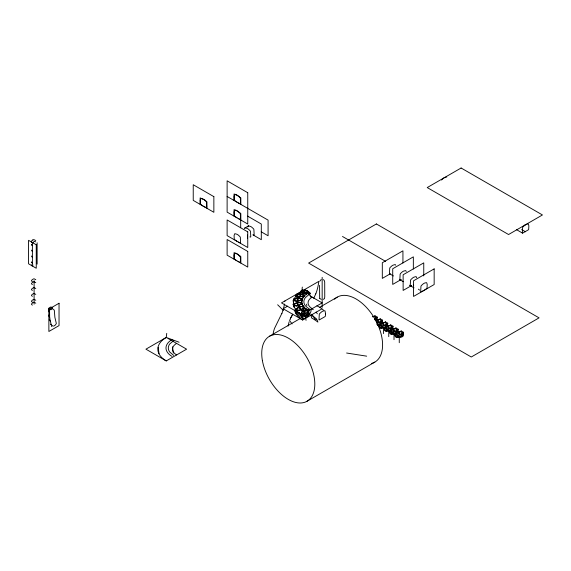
<?xml version="1.0" encoding="UTF-8"?>
<svg xmlns="http://www.w3.org/2000/svg" width="571" height="571" viewBox="0 0 571 571"><rect width="100%" height="100%" fill="white"/><g stroke="black" fill="none" stroke-linecap="round" stroke-linejoin="round"><path stroke-width="0.86" d="M35.645 241.84C33.896 240.013 31.776 243.938 32.397 245.716L32.411 263.759L32.954 265.308M372.849 316.969L374.919 315.77L377.295 317.141L376.974 318.796L376.111 318.718M387.802 323.207L381.578 326.798C382.02 330.252 378.295 327.426 379.208 325.427L385.425 321.837L387.802 323.207L387.481 324.856L386.617 324.785M376.032 321.202L380.172 318.804L382.549 320.174L382.227 321.823L381.364 321.751M393.055 326.241L386.831 329.831C387.274 333.286 383.548 330.459 384.461 328.461L390.678 324.87L393.055 326.241L392.877 327.697L392.106 327.932M398.308 329.274L392.084 332.864C392.527 336.319 388.801 333.493 389.715 331.494L395.931 327.904L398.308 329.274L397.987 330.923L397.116 330.852M403.561 332.308L397.337 335.898C397.78 339.345 394.054 336.526 394.968 334.527L401.185 330.937L403.561 332.308L403.24 333.956L402.369 333.885M383.091 327.476L383.919 327.476M164.291 338.696L166.268 337.44L166.746 333.385M302.309 287.092L301.831 291.146L299.854 292.402A28.707 16.573 0 0 0 299.868 313.358L301.831 314.621L302.887 319.346A1.142 0.664 -60 0 0 303.122 319.403L307.726 316.255M247.536 238.435L247.521 234.988M288.105 326.077L289.104 321.837M399.679 336.626L402.248 335.484A2.37 0.771 -43.5 0 0 402.391 334.984A2.37 1.263 -51.2 0 0 402.241 334.442M297.134 296.178L296.656 297.255M376.053 320.081L375.404 318.582M247.735 226.994L248.092 226.166A2.512 1.449 60 0 1 248.556 225.895L250.476 226.416A14.368 8.294 60 0 1 251.683 227.122L253.431 228.707A2.512 1.449 60 0 1 253.895 229.521L254.159 234.924A1.213 0.699 60 0 1 253.867 235.095L253.246 234.966M319.767 281.253L321.166 279.569M308.854 294.408L308.897 292.252L302.773 289.961L300.403 291.331L300.653 292.545M303.379 309.817L303.394 309.032M293.423 301.973L293.159 300.86L293.68 298.947L302.237 298.476L302.523 300.182M301.98 301.502L301.716 300.389L302.237 298.476M244.409 228.707L244.702 228.122A2.512 1.449 60 0 1 245.166 227.85L247.093 228.371A14.368 8.294 60 0 1 248.292 229.085L250.041 230.663A2.512 1.449 60 0 1 250.505 231.476L250.776 236.879A1.213 0.699 60 0 1 250.476 237.051L249.855 236.922M297.291 297.184L297.784 296.42M307.862 313.715A2.37 0.842 -52.1 0 0 307.99 313.122A2.37 1.285 -62.2 0 0 307.826 312.508L307.733 312.351A2.341 1.713 -68.5 0 0 307.434 311.973A3.112 2.084 -9.5 0 1 307.091 314.7A3.112 2.084 -9.5 0 1 303.151 315.328L304.907 315.527L307.091 314.7A2.341 0.428 -40.9 0 0 307.726 313.971L307.947 312.829L307.426 311.93M281.874 313.358L274.622 328.204A46.073 26.601 60 0 0 272.959 334.863M315.77 293.787L313.75 298.355M37.136 264.109L37.108 242.789M49.384 319.453L49.27 319.796A1.442 0.992 -11.8 0 0 49.334 320.167L49.406 320.302M386.488 326.312L386.253 324.942M290.225 318.868L292.673 314.178M396.888 332.643L396.995 332.45A2.37 0.771 -43.5 0 0 397.138 331.951A2.37 1.263 -51.2 0 0 396.988 331.408L396.888 331.273A2.341 1.72 -53.9 0 0 396.602 330.916A3.119 1.799 0 0 1 396.11 333.293A3.119 1.799 0 0 1 392.006 333.343L394.011 333.757L396.602 332.914L394.618 333.628L392.034 333.243M290.775 317.79L292.138 315.535M307.833 313.657L305.792 315.256L303.172 315.256M396.759 332.7L397.123 331.822L396.602 330.866M48.978 314.949L48.649 315.549A1.442 0.914 -5.2 0 0 48.706 315.891L49.67 316.891L50.034 319.589A50.662 29.249 -60 0 0 50.391 321.402C51.055 322.665 50.783 326.341 52.825 325.698M295.742 296.927L295.471 295.764L296.991 294.036L304.707 295.057L304.878 296.335M303.458 297.948L303.187 296.784L304.707 295.057M290.361 319.089L289.747 320.031A2.512 1.87 22.2 0 0 289.718 320.752L292.074 323.914M386.253 326.633L384.697 327.554L381.771 327.347A3.119 1.799 0 0 0 385.596 327.226A3.119 1.799 0 0 0 386.232 325.02A2.341 1.72 -53.9 0 1 386.381 325.206L386.488 325.334A2.37 1.263 -51.2 0 1 386.61 325.898A2.37 0.771 -43.5 0 1 386.503 326.369M388.53 330.324C388.087 331.744 393.754 329.588 391.349 327.833M48.849 310.431L48.435 311.059A1.442 0.849 -0.8 0 0 48.485 311.381L49.356 312.123M391.506 329.738L391.742 329.417A2.37 0.771 -43.5 0 0 391.884 328.917A2.37 1.263 -51.2 0 0 391.735 328.375L391.635 328.239A2.341 1.72 -53.9 0 0 391.349 327.882M386.253 326.705L384.112 327.561L381.771 327.29M300.403 313.722L302.773 315.092C303.536 318.247 299.889 315.392 300.403 313.722L306.527 308.94L308.897 310.31L308.854 311.773L308.055 311.659M315.806 293.822A78.655 45.409 60 0 0 318.804 281.382L281.496 302.887L301.831 314.621C307.812 307.826 314.435 306.891 309.197 314.906A3.376 1.949 -60 0 1 308.775 315.392L307.89 316.134M302.773 315.092L308.897 310.31M391.349 329.831L389.365 330.595L386.781 330.281A3.119 1.799 0 0 0 390.742 330.316A3.119 1.799 0 0 0 391.485 328.054M524.992 225.053L523.065 226.751A2.512 1.449 -60 0 0 522.601 227.565L522.337 232.968A1.213 0.699 -60 0 0 522.629 233.139L528.382 229.82A1.213 0.699 -60 0 0 528.675 229.306L528.86 225.866L528.411 224.21A2.512 1.449 -60 0 0 527.947 223.939L526.198 224.374A14.368 8.294 -60 0 0 524.992 225.053M172.028 339.588L170.615 340.494A20.577 11.877 0 0 0 170.622 355.512L172.028 356.418M176.625 343.414L175.654 344.035A14.075 8.13 0 0 0 175.661 354.313L176.625 354.934M303.015 293.301L304.707 292.224M311.109 297.355L309.282 294.279L307.591 293.301L306.177 294.201A20.577 11.877 0 0 0 306.184 309.218L307.591 310.124M312.187 297.127L311.216 297.741A14.075 8.13 0 0 0 311.224 308.026L312.187 308.647M173.72 340.566L169.673 344.049A17.837 10.299 0 0 0 169.673 351.964L173.72 355.44M309.282 294.279L305.235 297.755A17.837 10.299 0 0 0 305.228 305.671L309.282 309.147M52.696 309.182L52.532 308.725A1.477 0.849 -60 0 0 52.189 308.504L49.898 309.832A1.427 0.828 -60 0 0 49.563 310.46L49.641 316.62M381 321.908C382.97 324.349 374.005 326.355 381.235 323.35A2.37 0.771 -43.5 0 0 381.378 322.851M309.125 294.793L310.488 293.68A1.213 0.785 6.7 0 0 310.488 293.294L307.812 291.11L305.713 290.182A2.512 1.62 6.7 0 0 304.786 290.111L302.544 290.76A13.875 8.958 6.7 0 0 301.831 291.146A14.546 9.393 6.7 0 0 301.331 291.453L299.903 292.93A2.512 1.62 6.7 0 0 299.903 293.53L300.439 294.379M424.481 290.125L426.723 288.526A1.213 0.699 -60 0 0 427.022 288.012L427.208 284.572L426.758 282.923A2.512 1.449 -60 0 0 426.287 282.645L424.538 283.08A14.368 8.294 -60 0 0 423.339 283.766L421.412 285.464A2.512 1.449 -60 0 0 420.948 286.271L420.684 291.674A1.213 0.699 -60 0 0 420.977 291.845L423.218 290.853M244.995 227.908L248.663 225.788M166.268 337.44L145.933 349.174L166.268 360.915L186.603 349.174L166.268 337.44L179.101 342.236M300.403 291.331L306.527 293.622L308.897 292.252M287.656 306.156L283.159 308.754L302.659 320.017L322.165 308.754L316.912 305.721M301.831 314.621L303.337 313.757M308.604 310.71L322.165 302.887L310.11 295.928M269.512 336.24L300.317 318.454M319.574 307.341L337.29 297.113M389.95 273.98L382.313 278.391L382.313 262.739L402.933 250.833L402.933 263.01M411.534 285.571L403.133 290.425L403.133 274.772L423.753 262.867L423.753 275.907M374.533 318.739L377.295 317.141M377.017 323.364L382.549 320.174M307.034 401.242L374.819 362.107M32.811 239.92L33.996 239.663L35.787 240.584M295.742 310.438L295.471 309.296L303.187 305.778L304.707 307.505L304.878 308.533M295.471 309.296L296.991 311.017L304.707 307.505M394.233 333.757L393.762 333.75M53.603 326.219L55.351 325.02L56.343 323.543L54.88 317.319L54.331 310.41L53.453 309.211M316.32 319.132L315.156 319.296A1.363 0.999 -62.7 0 1 314.7 318.975L313.443 316.391L311.588 314.286M390.193 273.737L389.75 273.802A1.213 0.699 -60 0 1 389.458 273.623L389.722 268.227A2.512 1.449 -60 0 1 390.186 267.414L391.934 265.829A14.368 8.294 -60 0 1 393.141 265.122L395.061 264.594A2.512 1.449 -60 0 1 395.532 264.873L395.746 265.23M411.013 285.771L410.57 285.835A1.213 0.699 -60 0 1 410.271 285.657L410.535 280.254A2.512 1.449 -60 0 1 411.006 279.447L412.747 277.863A14.368 8.294 -60 0 1 413.954 277.156L415.881 276.628A2.512 1.449 -60 0 1 416.345 276.906L416.702 277.734M293.423 305.392L293.159 304.2L301.716 302.173L302.466 305.157M293.159 304.2L293.68 306.113L302.237 304.086M323.243 299.354L324.514 298.619L324.749 296.827L324.699 282.045L324.235 280.382L323.314 279.612M381.357 322.865A2.37 1.263 -51.2 0 0 381.228 322.308L381.128 322.172A3.112 1.799 0 0 1 380.457 324.128A3.112 1.799 0 0 1 377.017 324.514L378.559 324.542M401.67 333.742C403.983 336.012 399.236 337.554 397.53 336.44M293.159 300.86L301.716 300.389M321.173 299.361L319.717 298.376M377.938 324.613L377.06 324.385M295.471 295.764L303.187 296.784M346.604 353.014L366.675 356.168M387.024 330.324L388.787 330.766L389.008 330.331M397.53 336.39L399.629 336.704L398.851 336.626M307.591 293.301L301.831 291.146L303.337 292.017M310.303 315.042C313.5 316.341 317.248 318.397 317.926 322.115A77.085 35.659 66.8 0 0 311.538 317.89L311.059 315.199M311.416 308.647L313.308 309.668M322.387 309.475L323.593 310.089M238.278 202.912L240.312 203.79A1.213 0.699 60 0 0 240.605 203.611L240.341 198.216A2.512 1.449 60 0 0 239.877 197.402L238.128 195.817A14.368 8.294 60 0 0 236.922 195.111L234.995 194.583A2.512 1.449 60 0 0 234.531 194.861L234.081 196.517L234.267 199.957A1.213 0.699 60 0 0 234.56 200.471L237.015 202.184M238.278 218.565L240.312 219.442A1.213 0.699 60 0 0 240.605 219.271L240.341 213.868A2.512 1.449 60 0 0 239.877 213.054L238.128 211.47A14.368 8.294 60 0 0 236.922 210.763L234.995 210.235A2.512 1.449 60 0 0 234.531 210.513L234.081 212.169L234.267 215.61A1.213 0.699 60 0 0 234.56 216.124L237.015 217.837M238.278 242.047L240.312 242.925A1.213 0.699 60 0 0 240.605 242.746L240.341 237.35A2.512 1.449 60 0 0 239.877 236.537L238.128 234.952A14.368 8.294 60 0 0 236.922 234.246L234.995 233.717A2.512 1.449 60 0 0 234.531 233.996L234.081 235.645L234.267 239.092A1.213 0.699 60 0 0 234.56 239.606L236.808 241.198M521.666 229.563L525.506 231.776M516.398 229.578L522.515 233.111M342.5 236.487L385.646 261.397M227.122 196.474L268.084 220.12L268.084 235.773L261.211 231.805M247.557 216.095L261.304 224.032L261.304 239.692L252.903 234.838M204.175 206.702L206.424 207.701A1.213 0.699 60 0 0 206.716 207.53L206.452 202.127A2.512 1.449 60 0 0 205.988 201.313L204.24 199.736A14.368 8.294 60 0 0 203.033 199.029L201.106 198.501A2.512 1.449 60 0 0 200.642 198.772L200.193 200.428L200.378 203.868A1.213 0.699 60 0 0 200.671 204.382L203.126 206.095M374.54 319.546L399.265 333.814M379.208 325.427L381.578 326.798M384.461 328.461L386.831 329.831M389.715 331.494L392.084 332.864M394.968 334.527L397.337 335.898M238.064 261.489L240.312 262.489A1.213 0.699 60 0 0 240.605 262.317L240.341 256.914A2.512 1.449 60 0 0 239.877 256.101M35.787 279.719L34.089 278.791L33.339 279.019A10.385 5.995 0 0 0 32.083 279.84L31.476 280.618A1.442 0.835 0 0 0 31.533 280.932L32.397 281.674M35.787 282.652L34.089 281.724L33.339 281.96A10.385 5.995 0 0 0 32.083 282.781L31.476 283.551A1.442 0.835 0 0 0 31.533 283.866L32.397 284.608M35.787 288.519L34.089 287.598L33.339 287.827A10.385 5.995 0 0 0 32.083 288.648L31.476 289.418A1.442 0.835 0 0 0 31.533 289.74L32.397 290.475M35.787 294.393L34.089 293.465L33.339 293.701A10.385 5.995 0 0 0 32.083 294.522L31.476 295.293A1.442 0.835 0 0 0 31.533 295.607L32.397 296.349M52.732 307.89L51.033 306.97L50.284 307.198A10.385 5.995 0 0 0 49.027 308.019L48.421 308.79A1.442 0.835 0 0 0 48.478 309.111L49.349 309.846M35.787 300.26L34.089 299.34L33.339 299.568A10.385 5.995 0 0 0 32.083 300.389L31.476 301.16A1.442 0.835 0 0 0 31.533 301.481L32.397 302.216M35.787 303.194L34.089 302.273L33.339 302.502A10.385 5.995 0 0 0 32.083 303.322L31.476 304.093A1.442 0.835 0 0 0 31.533 304.414L32.397 305.15M389.636 273.773L393.44 275.971M399.536 279.49L403.34 281.696M409.436 285.214L414.004 287.855M236.808 260.761L234.56 259.17A1.213 0.699 60 0 1 234.267 258.656L234.081 255.216L234.531 253.56A2.512 1.449 60 0 1 234.995 253.288L236.922 253.81A14.368 8.294 60 0 1 238.128 254.516L239.877 256.101M50.205 320.952L49.691 320.602M51.304 324.878L50.505 324.207M52.018 326.669L51.504 326.319M32.397 242.539L31.876 242.14M32.397 245.473L31.876 245.073M32.397 251.347L31.876 250.947A2.776 1.606 0 0 1 31.562 250.112M32.397 257.214L31.876 256.814A2.776 1.606 0 0 1 31.562 255.986M32.397 263.081L31.876 262.689M32.397 266.022L31.876 265.622M309.81 314.714L307.555 313.129M304.707 312.373L303.015 311.295A24.639 14.225 0 0 1 303.023 293.308M306.648 315.163L308.026 316.034M306.234 317.362L303.344 315.32M302.109 316.42L300.16 315.178A28.314 16.345 0 0 1 295.885 311.002M304.45 318.689L302.73 317.59A24.981 14.425 0 0 1 301.709 316.819M302.38 318.218L300.46 316.991A27.922 16.124 0 0 1 294.707 309.882M302.659 320.017L300.767 318.804A27.536 15.895 0 0 1 294.715 310.281M164.291 359.659L166.268 360.915M413.297 284.965L413.69 285.286M418.393 289.147L419.571 290.111M277.649 304.771L283.295 310.396M316.134 312.073L317.326 313.8M402.248 334.435L402.141 334.299A2.341 1.72 -53.9 0 0 401.67 333.821A3.119 1.799 0 0 1 401.563 336.205A3.119 1.799 0 0 1 397.495 336.476M295.878 310.867L297.056 312.544L296.991 311.017M306.87 305.564L306.513 304.165M406.231 271.468L405.938 270.89A2.512 1.449 -60 0 0 405.474 270.611L403.547 271.139A14.368 8.294 -60 0 0 402.341 271.846L400.592 273.43A2.512 1.449 -60 0 0 400.128 274.244L399.864 279.64A1.213 0.699 -60 0 0 400.157 279.819L401.163 279.512L392.72 284.408L392.72 268.755L413.347 256.85L413.347 269.02M319.674 298.212L319.574 285.379M306.777 294.836L306.527 293.622M301.973 303.365L301.716 302.173M303.187 305.778L303.322 306.406M297.498 303.237L297.862 304.9M293.68 306.113L293.908 307.184M297.498 298.726L297.862 300.453M299.911 307.526L300.239 309.125M293.68 298.947L293.815 299.625M306.527 308.94L306.641 309.546M299.911 294.436L300.239 296.228M304.507 311.174L304.764 312.722M305.207 315.356L306.049 320.36M296.991 294.036L297.106 294.743M304.507 290.789L304.764 292.637M295.371 310.424L295.714 313.051M172.535 346.783L173.363 353.049M158.203 347.411L159.024 353.677M302.773 289.961L302.851 290.682M401.185 330.937L401.206 331.608M395.931 327.904L395.953 328.582M390.678 324.87L390.7 325.549M385.425 321.837L385.446 322.515M380.172 318.804L380.193 319.482M374.919 315.77L374.94 316.448M51.04 308.868L51.04 309.718M399.265 332.479L399.265 334.206M399.265 336.662L399.265 342.707M394.011 329.446L394.011 331.173M394.011 333.635L394.011 339.674M388.758 326.412L388.758 328.139M388.758 330.338L388.758 336.64M383.505 323.379L383.505 325.106M383.505 327.568L383.505 333.607M378.252 320.352L378.252 322.073M378.252 324.535L378.252 325.656M322.165 277.335L322.165 307.355M240.826 204.382L240.826 197.916L236.158 194.647L234.046 193.997L234.046 200.471M240.826 220.035L240.826 213.568L236.158 210.299L234.046 209.65L234.046 216.124M240.826 263.081L240.826 256.615L236.158 253.346L234.046 252.703L234.046 259.17M240.684 219.956L240.684 227.779M206.938 208.301L206.938 201.827L204.825 200.036L200.157 197.916L200.157 204.382M34.096 280.696L34.096 304.172M308.29 311.359A4.311 2.884 -9.5 0 1 306.27 316.056A4.311 2.884 -9.5 0 1 300.603 313.843M302.123 300.018A4.311 2.355 -11.8 0 1 302.166 301.195M299.39 312.665A4.311 2.734 -11.5 0 1 296.206 310.888M307.476 291.574A4.311 2.02 -8 0 1 308.29 294.336M296.599 296.549A4.311 2.177 -10.3 0 1 297.106 296.085M304.593 296.121A4.311 2.177 -10.3 0 1 304.629 296.27M297.798 296.499A2.341 1.813 39.2 0 0 297.655 296.684A2.341 1.37 39.1 0 0 297.355 297.134A3.112 1.57 -10.3 0 1 297.791 296.542M402.719 333.5A4.311 2.491 0 0 1 401.848 336.983A4.311 2.491 0 0 1 395.81 336.483A4.311 2.491 0 0 1 396.681 333M385.839 327.99A4.311 2.491 0 0 1 379.872 327.24A4.311 2.491 0 0 1 381.171 323.8M386.96 324.399A4.311 2.491 0 0 1 387.809 325.713M390.821 331.109A4.311 2.491 0 0 1 385.125 330.274A4.311 2.491 0 0 1 386.174 326.933M392.213 327.433A4.311 2.491 0 0 1 393.062 329.103M396.595 333.949A4.311 2.491 0 0 1 390.557 333.45A4.311 2.491 0 0 1 391.428 329.967M397.466 330.466A4.311 2.491 0 0 1 398.322 331.958M376.453 318.332A4.311 2.491 0 0 1 377.303 320.003M372.556 316.47A3.112 1.799 0 0 1 375.875 317.562A3.112 1.799 0 0 1 374.869 319.696M376.111 319.96A2.37 0.771 -43.5 0 0 376.125 319.817A2.37 1.263 -51.2 0 0 375.975 319.275L375.875 319.139A2.341 1.72 -53.9 0 0 375.404 318.654A3.112 1.799 0 0 1 376.096 320.01M380.586 324.956A4.311 2.491 0 0 1 377.638 325.327M381.706 321.366A4.311 2.491 0 0 1 382.563 322.858M375.418 320.538A3.112 1.799 0 0 1 379.679 319.689A3.112 1.799 0 0 1 380.95 322.187A3.112 1.799 0 0 1 376.567 322.801M31.683 262.724A3.44 1.984 0 0 1 31.541 261.853M31.683 245.116A3.44 1.984 0 0 1 31.541 244.238M31.683 265.658A3.44 1.984 0 0 1 31.541 264.787M31.683 242.175A3.44 1.984 0 0 1 32.875 239.977M284.915 300.953A78.655 45.409 60 0 1 284.85 301.474M284.472 304.029A78.655 45.409 60 0 1 281.917 313.393M297.056 297.227A28.314 16.345 0 0 1 297.983 296.292M164.305 359.651A28.707 16.573 0 0 1 164.305 338.703M446.779 177.031A2.512 1.449 -60 0 0 446.608 176.974L444.681 177.502A14.368 8.294 -60 0 0 443.474 178.209L441.726 179.794A2.512 1.449 -60 0 0 441.554 180.051M334.585 299.204A37.529 21.669 60 0 1 374.819 318.775A37.529 21.669 60 0 1 371.65 363.406M325.57 313.964L325.349 316.077A1.213 0.699 -60 0 1 325.056 316.584L319.303 319.91A1.213 0.699 -60 0 1 319.011 319.731L319.282 314.335A2.512 1.449 -60 0 1 319.746 313.522L321.673 311.823A14.368 8.294 -60 0 1 322.872 311.138L324.621 310.703A2.512 1.449 -60 0 1 325.085 310.981L325.57 313.964M59.034 303.258L48.87 309.132L48.87 331.48L59.034 325.606L59.034 303.258M461.111 168.002L427.222 187.566L508.561 234.524L542.45 214.96L461.111 168.002M376.389 223.953L308.604 263.081L471.282 357.003L539.06 317.869L376.389 223.953M434.16 268.877L413.54 280.789L413.54 296.442L434.16 284.536L434.16 268.877M247.75 192.727L227.122 180.821L227.122 212.126L247.75 224.032L247.75 192.727M213.861 196.645L193.234 184.733L193.234 200.385L213.861 212.298L213.861 196.645M247.75 231.862L227.122 219.956L227.122 235.609L247.75 247.514L247.75 231.862M247.75 251.426L227.122 239.52L227.122 255.173L247.75 267.078L247.75 251.426M36.251 244.759L28.55 240.32L28.55 263.795L36.251 268.242L36.251 244.759M303.458 309.489L303.451 309.325A2.341 1.299 -63.2 0 0 303.408 309.104A3.112 1.97 -11.5 0 1 303.451 309.696A2.37 0.814 -55.5 0 0 303.444 309.496M303.322 314.036A3.112 2.084 -9.5 0 0 307.733 311.566A3.112 2.084 -9.5 0 0 302.894 310.446A3.112 2.084 -9.5 0 0 303.322 314.036M296.313 301.409A3.112 1.706 -11.8 0 0 300.76 299.125A3.112 1.706 -11.8 0 0 296.021 298.462A3.112 1.706 -11.8 0 0 296.313 301.409M298.883 310.381A3.112 1.97 -11.5 0 0 303.144 307.79A3.112 1.97 -11.5 0 0 298.24 307.027A3.112 1.97 -11.5 0 0 298.883 310.381M296.399 306.013A3.112 1.841 -12.3 0 0 300.753 303.551A3.112 1.841 -12.3 0 0 295.935 302.858A3.112 1.841 -12.3 0 0 296.399 306.013M303.28 293.258A3.112 1.456 -8 0 0 307.733 291.36A3.112 1.456 -8 0 0 302.937 290.753A3.112 1.456 -8 0 0 303.28 293.258M298.612 297.006A3.112 1.57 -10.3 0 0 303.165 294.964A3.112 1.57 -10.3 0 0 298.49 294.265A3.112 1.57 -10.3 0 0 298.612 297.006M397.709 334.977A3.112 1.799 0 0 0 402.377 333.414A3.112 1.799 0 0 0 397.709 331.858A3.112 1.799 0 0 0 397.709 334.977M396.531 334.114A3.119 1.799 0 0 0 396.395 334.278A2.341 1.72 53.9 0 1 396.517 334.106M381.949 325.877A3.112 1.799 0 0 0 386.617 324.321A3.112 1.799 0 0 0 381.949 322.758A3.112 1.799 0 0 0 381.949 325.877M392.455 331.944A3.112 1.799 0 0 0 397.123 330.388A3.112 1.799 0 0 0 392.455 328.825A3.112 1.799 0 0 0 392.455 331.944M387.202 328.91A3.112 1.799 0 0 0 391.87 327.354A3.112 1.799 0 0 0 387.202 325.791A3.112 1.799 0 0 0 387.202 328.91M262.389 360.565A37.529 21.669 60 0 0 306.284 401.641A37.529 21.669 60 0 0 296.142 344.02A37.529 21.669 60 0 0 262.389 360.565"/></g></svg>
